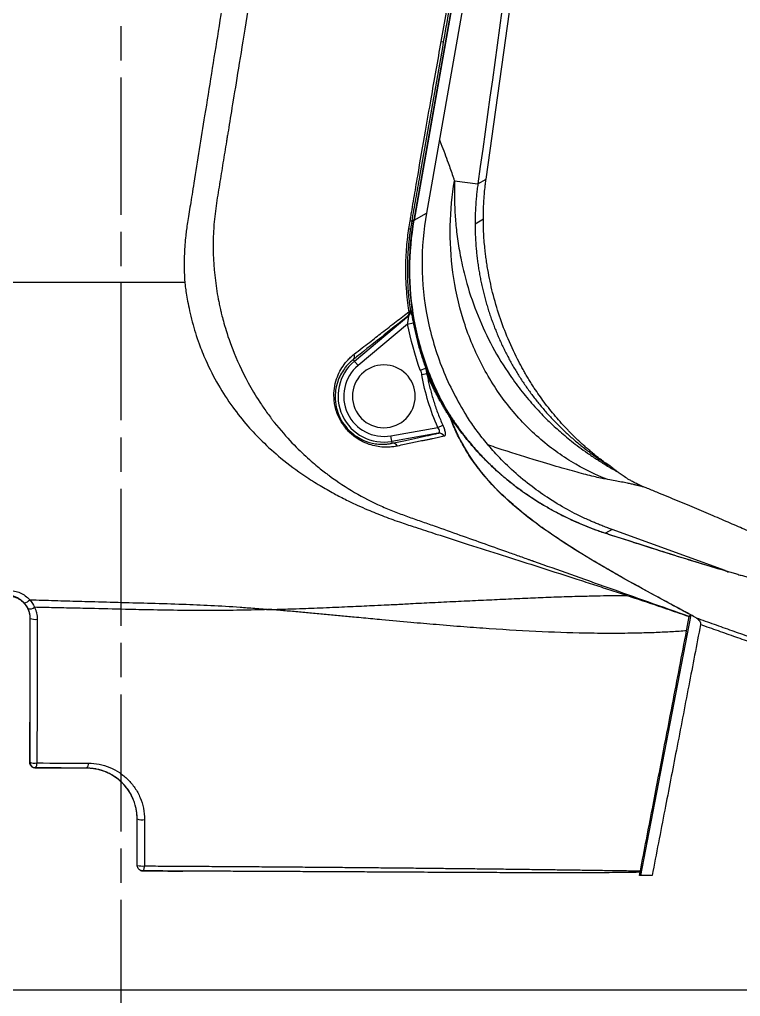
# Model space of a CAD drawing. Header units: millimetres. Extents: x -193 to 542, y 0 to 978.
# Drawn here: x 26.1 to 89.2, y 219.5 to 305.1 of the extents above; entities that cross this region are included whole.
import ezdxf

# ---------------------------------------------------------------- set-up
doc = ezdxf.new("R2010")
doc.units = ezdxf.units.MM
doc.linetypes.add('AM_ISO08W050', pattern=[18, 12, -1.5, 3, -1.5])
doc.layers.add('AM_7', color=4, linetype='AM_ISO08W050', lineweight=25)

msp = doc.modelspace()

# ---------------------------------------------------------------- linework, layer by layer
at = {"color": 7, "linetype": 'Continuous', "lineweight": 25}
for p, q in [((66.95, 291.117), (80.536, 387.781)), ((77.818, 385.059), (60.623, 287.537)), ((77.856, 385.052), (60.659, 287.524)), ((77.663, 378.53), (61.725, 288.139)), ((63.022, 303.162), (66.251, 321.39)), ((63.022, 303.162), (63.206, 303.13)), ((64.188, 290.978), (66.231, 290.691)), ((66.231, 290.691), (66.951, 291.123)), ((60.435, 287.429), (60.623, 287.537)), ((60.659, 287.524), (61.725, 288.139)), ((65.985, 287.21), (66.708, 287.644)), ((55.423, 275.171), (60.178, 279.16)), ((60.083, 278.428), (55.745, 274.788)), ((60.083, 278.428), (60.574, 278.52)), ((55.31, 275.306), (55.745, 274.788)), ((61.192, 274.392), (61.661, 274.564)), ((61.765, 274.054), (61.311, 273.967)), ((62.729, 269.371), (63.161, 269.565)), ((58.609, 268.645), (62.729, 269.371)), ((58.724, 267.991), (58.609, 268.645)), ((62.763, 268.869), (58.696, 268.152)), ((80.95, 264.085), (80.78, 264.154)), ((77.982, 260.437), (77.414, 260.109)), ((77.484, 260.627), (77.985, 260.445)), ((87.861, 256.841), (77.982, 260.437)), ((87.863, 256.849), (88.046, 256.783)), ((87.915, 256.821), (87.965, 256.792)), ((27.047, 252.647), (27.028, 252.628)), ((84.855, 252.96), (81.186, 233.927)), ((27.006, 240.054), (27.016, 240.063)), ((27.516, 239.563), (27.504, 239.551)), ((32, 239.544), (32, 239.534)), ((81.186, 233.927), (80.603, 230.905)), ((36.895, 230.548), (36.894, 230.546)), ((80.368, 230.14), (80.423, 230.425)), ((80.603, 230.905), (80.465, 230.14))]:
    msp.add_line(p, q, dxfattribs=at)
at = {"color": 7, "linetype": 'Continuous', "lineweight": 25, "flags": 128}
for points in [[(60.178, 279.16), (60.16, 279.155), (60.146, 279.151)], [(60.32, 279.604), (60.337, 279.609), (60.351, 279.613)], [(27.016, 240.063), (27.033, 247.11), (27.047, 252.647)], [(27.659, 252.578), (27.642, 245.531), (27.628, 239.994)], [(84.729, 252.817), (84.735, 252.823), (84.739, 252.828)], [(37.057, 235.031), (37.052, 232.762), (37.048, 230.979)], [(36.895, 230.548), (36.922, 230.557), (36.949, 230.581), (36.973, 230.621), (36.995, 230.673), (37.015, 230.737), (37.03, 230.811), (37.041, 230.893), (37.048, 230.979)]]:
    msp.add_lwpolyline(points, dxfattribs=at)
at = {"color": 7, "linetype": 'Continuous', "lineweight": 25}
for centre, radius, start, end in [((60.012, 285.785), 1.698, 75.56532, 80.18747), ((60.726, 290.334), 3.591, 261.45707, 263.62181), ((59.811, 279.415), 0.414, 312.78594, 13.87389), ((59.825, 279.534), 0.5, 310.05144, 8.06383), ((59.856, 279.543), 0.5, 310.05145, 8.0832), ((55.013, 275.611), 0.426, 314.17708, 24.49866), ((58, 272.1), 4.009, 130, 280), ((58, 272.1), 3.509, 130, 280), ((58, 272.1), 2.75, 0, 180), ((58, 272.1), 2.75, 180, 0), ((62.834, 268.394), 0.48, 25.27596, 98.569), ((58.78, 267.544), 0.451, 26.22309, 97.13141), ((65.268, 268.01), 0.227, 12.56964, 33.8874), ((70.83, 262.96), 0.277, 42.16921, 51.87674), ((77.319, 259.873), 0.254, 54.06258, 67.90436), ((26.425, 254.729), 0.733, 278.2302, 322.71701), ((26.973, 254.281), 0.804, 262.60054, 305.03052), ((27.489, 253.817), 1.25, 249.30737, 277.80657), ((27.458, 241.235), 1.252, 249.3196, 277.81995), ((27.516, 240.064), 0.5, 180.02044, 269.97956), ((27.07, 239.91), 0.565, 322.1119, 8.57257), ((31.623, 239.893), 0.514, 317.09675, 9.07862), ((36.866, 236.347), 1.329, 249.72388, 278.26904), ((36.881, 232.912), 1.94, 256.12804, 274.92448), ((36.895, 231.048), 0.5, 245.39875, 269.9818)]:
    msp.add_arc(centre, radius, start, end, dxfattribs=at)
for points, knots in [([(0, 469.1), (4.75, 469.1), (9.281, 468.631), (15.807, 467.331), (17.939, 466.798), (22.113, 465.55), (24.153, 464.834), (30.056, 462.463), (33.688, 460.596), (38.773, 457.416), (40.411, 456.29), (43.551, 453.938), (45.047, 452.714), (49.317, 448.923), (51.877, 446.24), (55.326, 442.024), (56.41, 440.585), (58.451, 437.654), (59.406, 436.163), (61.183, 433.152), (62.003, 431.634), (63.514, 428.582), (64.204, 427.046), (65.462, 423.95), (66.03, 422.388), (67.052, 419.249), (67.503, 417.673), (68.291, 414.534), (68.626, 412.971), (69.183, 409.878), (69.405, 408.348), (69.744, 405.319), (69.86, 403.821), (69.995, 400.862), (70.014, 399.399), (69.965, 396.529), (69.898, 395.124), (69.692, 392.408), (69.552, 391.097), (69.048, 387.318), (68.6, 384.999), (67.589, 380.756), (67.026, 378.828), (65.869, 375.335), (65.274, 373.771), (64.131, 371.005), (63.585, 369.804), (62.845, 368.264), (62.611, 367.794), (62.285, 367.153), (62.18, 366.95), (62.029, 366.661), (61.956, 366.52), (61.872, 366.363), (61.832, 366.286), (61.811, 366.248), (61.801, 366.229), (61.796, 366.219), (61.794, 366.215), (61.793, 366.212), (61.793, 366.213), (61.392, 365.46), (60.941, 364.647), (59.921, 362.902), (59.352, 361.969), (58.551, 360.735), (58.386, 360.485), (58.045, 359.98), (57.869, 359.724), (57.34, 358.94), (56.988, 358.393), (55.963, 356.662), (55.314, 355.391), (54.155, 352.577), (53.641, 351.028), (53.154, 348.933), (53.065, 348.506), (52.904, 347.638), (52.834, 347.196), (52.616, 345.856), (52.466, 344.941), (52.008, 342.132), (51.689, 340.171), (51.188, 337.099), (50.932, 335.531), (50.624, 333.642), (50.468, 332.683), (50.389, 332.2), (50.35, 331.958), (50.33, 331.836), (50.32, 331.776), (50.316, 331.749), (50.313, 331.732), (50.312, 331.725), (49.452, 326.449), (48.679, 321.702), (47.307, 313.283), (46.708, 309.61), (45.688, 303.362), (45.268, 300.788), (44.774, 297.764), (44.632, 296.895), (44.454, 295.802), (44.4, 295.473), (44.328, 295.032), (44.294, 294.825), (44.258, 294.606), (44.241, 294.502), (44.233, 294.451), (44.229, 294.427), (44.227, 294.414), (44.226, 294.408), (44.226, 294.406), (44.225, 294.404), (44.225, 294.404), (44.123, 293.779), (44.021, 293.155), (43.819, 291.908), (43.721, 291.284), (43.515, 290.034), (43.406, 289.409), (43.224, 288.159), (43.155, 287.533), (43.028, 285.659), (43.044, 284.412), (43.208, 282.549), (43.285, 281.928), (43.435, 281.003), (43.518, 280.541), (43.63, 280.007), (43.689, 279.74), (43.72, 279.607), (43.735, 279.541), (43.743, 279.508), (43.747, 279.491), (43.749, 279.484), (43.75, 279.479), (43.751, 279.476), (43.807, 279.241), (43.903, 278.844), (44.223, 277.74), (44.447, 277.033), (45.104, 275.347), (45.537, 274.368), (46.424, 272.743), (46.759, 272.176), (47.326, 271.306), (47.526, 271.013), (47.845, 270.568), (47.954, 270.419), (48.122, 270.194), (48.179, 270.119), (48.266, 270.006), (48.31, 269.95), (48.361, 269.884), (48.387, 269.851), (48.4, 269.834), (48.406, 269.827), (48.409, 269.822), (48.412, 269.819), (48.947, 269.139), (49.468, 268.548), (50.45, 267.517), (50.91, 267.077), (51.742, 266.325), (52.115, 266.013), (52.598, 265.626), (52.746, 265.511), (52.949, 265.356), (53.045, 265.283), (53.149, 265.206), (53.199, 265.169), (53.223, 265.151), (53.235, 265.142), (53.241, 265.138), (53.244, 265.136), (53.245, 265.135), (53.246, 265.134), (53.245, 265.134), (54.678, 264.08), (56.184, 263.207), (58.116, 262.331), (58.504, 262.167), (59.286, 261.86), (59.678, 261.716), (60.461, 261.437), (60.852, 261.301), (61.627, 261.029), (62.012, 260.893), (63.922, 260.216), (65.411, 259.684), (67.589, 258.911), (68.306, 258.657), (69.368, 258.28), (69.895, 258.093), (70.504, 257.877), (70.807, 257.77), (70.958, 257.716), (71.034, 257.689), (71.071, 257.676), (71.088, 257.67), (71.098, 257.666), (71.105, 257.664), (73.209, 256.918), (75.409, 256.138), (79.968, 254.521), (82.327, 253.684), (84.739, 252.828)], [0, 0, 0, 0, 0.03125, 0.03125, 0.046875, 0.046875, 0.0625, 0.0625, 0.09375, 0.09375, 0.109375, 0.109375, 0.125, 0.125, 0.15625, 0.15625, 0.171875, 0.171875, 0.1875, 0.1875, 0.203125, 0.203125, 0.21875, 0.21875, 0.234375, 0.234375, 0.25, 0.25, 0.265625, 0.265625, 0.28125, 0.28125, 0.296875, 0.296875, 0.3125, 0.3125, 0.328125, 0.328125, 0.34375, 0.34375, 0.375, 0.375, 0.40625, 0.40625, 0.4375, 0.4375, 0.46875, 0.46875, 0.484375, 0.484375, 0.492187, 0.492187, 0.496094, 0.498047, 0.499023, 0.499512, 0.499756, 0.499878, 0.499939, 0.499939, 0.5, 0.5, 0.515625, 0.515625, 0.53125, 0.53125, 0.535156, 0.535156, 0.539062, 0.539062, 0.546875, 0.546875, 0.5625, 0.5625, 0.578125, 0.578125, 0.582031, 0.582031, 0.585937, 0.585937, 0.59375, 0.59375, 0.609375, 0.609375, 0.617187, 0.621094, 0.623047, 0.624023, 0.624512, 0.624756, 0.624878, 0.624939, 0.624939, 0.625, 0.625, 0.65625, 0.65625, 0.6875, 0.6875, 0.71875, 0.71875, 0.734375, 0.734375, 0.742187, 0.742187, 0.746094, 0.748047, 0.749023, 0.749512, 0.749756, 0.749878, 0.749939, 0.749969, 0.749969, 0.75, 0.75, 0.757812, 0.757812, 0.765625, 0.765625, 0.773437, 0.773437, 0.78125, 0.78125, 0.796875, 0.796875, 0.804687, 0.804687, 0.808594, 0.810547, 0.811523, 0.812012, 0.812256, 0.812378, 0.812439, 0.812469, 0.812469, 0.8125, 0.8125, 0.820312, 0.820312, 0.828125, 0.828125, 0.835937, 0.835937, 0.839844, 0.839844, 0.841797, 0.841797, 0.842773, 0.842773, 0.843262, 0.843262, 0.843506, 0.843628, 0.843689, 0.843719, 0.843735, 0.843735, 0.84375, 0.84375, 0.851562, 0.851562, 0.859375, 0.859375, 0.867187, 0.867187, 0.871094, 0.871094, 0.873047, 0.874023, 0.874512, 0.874756, 0.874878, 0.874939, 0.874969, 0.874985, 0.874985, 0.875, 0.875, 0.890625, 0.890625, 0.894531, 0.894531, 0.898437, 0.898437, 0.902344, 0.902344, 0.90625, 0.90625, 0.921875, 0.921875, 0.929687, 0.929687, 0.933594, 0.935547, 0.936523, 0.937012, 0.937256, 0.937378, 0.937439, 0.937439, 0.9375, 0.9375, 0.96875, 0.96875, 1, 1, 1, 1]), ([(0, 468.367), (0.272, 468.366), (0.824, 468.364), (1.659, 468.349), (2.513, 468.324), (3.385, 468.287), (4.275, 468.238), (5.183, 468.176), (6.109, 468.1), (7.053, 468.01), (8.014, 467.904), (8.993, 467.782), (9.99, 467.643), (11.004, 467.485), (12.036, 467.309), (13.085, 467.112), (15.041, 466.714), (17.721, 466.066), (20.721, 465.176), (23.215, 464.324), (25.411, 463.49), (28.347, 462.256), (31.913, 460.527), (35.981, 458.187), (39.904, 455.549), (43.634, 452.649), (47.11, 449.522), (50.052, 446.488), (52.536, 443.598), (54.438, 441.135), (56.403, 438.341), (58.237, 435.435), (60.193, 431.916), (61.828, 428.551), (63.22, 425.212), (64.799, 420.839), (66.348, 415.332), (67.465, 409.175), (68.003, 403.814), (68.159, 399.073), (68.023, 394.727), (67.679, 390.769), (67.218, 387.425), (66.569, 383.897), (65.613, 379.879), (63.73, 374.061), (61.363, 368.857), (58.768, 364.324), (57.234, 361.947), (55.81, 359.918), (54.794, 358.579), (53.961, 357.304), (53.351, 356.26), (52.447, 354.552), (51.384, 352.046), (50.656, 349.438), (50.294, 347.595), (50.116, 346.426), (49.898, 344.99), (49.638, 343.286), (49.1, 339.776), (48.274, 334.416), (47.146, 327.164), (45.948, 319.513), (44.726, 311.773), (43.51, 304.111), (42.556, 298.152), (41.844, 293.717), (41.472, 291.418), (41.214, 289.797), (41.07, 288.885), (40.933, 288.069), (40.816, 287.348), (40.725, 286.724), (40.645, 286.08), (40.58, 285.378), (40.534, 284.581), (40.516, 283.768), (40.526, 282.938), (40.557, 282.382), (40.573, 282.1)], [0, 0, 0, 0, 0.003535, 0.00715, 0.010845, 0.01462, 0.018476, 0.022413, 0.026431, 0.030532, 0.034717, 0.038987, 0.043343, 0.047786, 0.052318, 0.056941, 0.061657, 0.078266, 0.092777, 0.102366, 0.112577, 0.123379, 0.143897, 0.164327, 0.184833, 0.205968, 0.226488, 0.246455, 0.261734, 0.276804, 0.287535, 0.306812, 0.322109, 0.340568, 0.355964, 0.369509, 0.401383, 0.430445, 0.450734, 0.471269, 0.491943, 0.507119, 0.522846, 0.535821, 0.553822, 0.576683, 0.615799, 0.628795, 0.645729, 0.653246, 0.661656, 0.668015, 0.673291, 0.67751, 0.693295, 0.708592, 0.712543, 0.71766, 0.723943, 0.731394, 0.74002, 0.770038, 0.801793, 0.835318, 0.870646, 0.903621, 0.936191, 0.949127, 0.962054, 0.96648, 0.970486, 0.974076, 0.977242, 0.97998, 0.98229, 0.985694, 0.989164, 0.992702, 0.996313, 1, 1, 1, 1]), ([(60.301, 287.458), (60.328, 287.616), (60.384, 287.943), (60.493, 288.598), (60.688, 289.75), (61.077, 292.041), (61.577, 294.945), (62.261, 298.87), (62.725, 301.486), (63.022, 303.162)], [0, 0, 0, 0, 0.030239, 0.0625, 0.125001, 0.250001, 0.5, 0.679515, 1, 1, 1, 1]), ([(63.206, 303.13), (62.744, 300.513), (62.283, 297.896), (61.59, 293.971), (61.359, 292.663), (61.013, 290.7), (60.897, 290.046), (60.724, 289.064), (60.666, 288.737), (60.551, 288.083), (60.493, 287.756), (60.435, 287.429)], [0, 0, 0, 0, 0.5, 0.5, 0.75, 0.75, 0.875, 0.875, 0.9375, 0.9375, 1, 1, 1, 1]), ([(62.858, 294.563), (62.906, 294.45), (63.202, 293.755), (63.574, 292.69), (63.941, 291.649), (64.113, 291.145), (64.162, 291.019), (64.178, 290.989), (64.184, 290.98), (64.187, 290.978), (64.188, 290.978)], [0, 0, 0, 0, 0.09002, 0.55092, 0.879622, 0.965468, 0.989003, 0.996006, 0.998359, 1, 1, 1, 1]), ([(77.608, 264.812), (76.526, 265.227), (75.448, 265.751), (73.352, 267.026), (72.334, 267.778), (70.413, 269.501), (69.512, 270.472), (67.876, 272.602), (67.142, 273.762), (65.882, 276.219), (65.356, 277.516), (64.53, 280.184), (64.231, 281.554), (63.859, 284.302), (63.785, 285.679), (63.841, 288.381), (63.972, 289.705), (64.187, 290.98)], [0, 0, 0, 0, 0.125, 0.125, 0.25, 0.25, 0.375, 0.375, 0.5, 0.5, 0.625, 0.625, 0.75, 0.75, 0.875, 0.875, 1, 1, 1, 1]), ([(64.188, 290.978), (64.183, 290.79), (64.172, 290.404), (64.17, 289.805), (64.18, 289.17), (64.204, 288.499), (64.246, 287.794), (64.308, 287.055), (64.393, 286.283), (64.503, 285.478), (64.642, 284.643), (64.813, 283.779), (65.019, 282.887), (65.437, 281.316), (66.191, 279.123), (67.461, 276.422), (68.803, 274.225), (70.081, 272.495), (71.193, 271.181), (72.111, 270.225), (72.812, 269.555), (73.299, 269.111), (73.841, 268.641), (74.442, 268.148), (75.105, 267.636), (75.832, 267.111), (76.625, 266.578), (77.485, 266.04), (78.092, 265.7), (78.404, 265.526)], [0, 0, 0, 0, 0.018272, 0.037711, 0.058313, 0.08007, 0.102975, 0.127022, 0.152202, 0.178509, 0.205937, 0.234478, 0.264127, 0.294877, 0.392511, 0.489123, 0.584808, 0.64279, 0.698836, 0.75298, 0.772558, 0.794114, 0.817643, 0.84314, 0.870601, 0.90002, 0.931394, 0.964721, 1, 1, 1, 1]), ([(66.708, 287.644), (66.709, 287.804), (66.71, 288.114), (66.723, 288.564), (66.742, 288.984), (66.777, 289.543), (66.826, 290.106), (66.884, 290.612), (66.92, 290.9), (66.94, 291.044), (66.95, 291.117)], [0, 0, 0, 0, 0.137804, 0.266984, 0.387542, 0.499477, 0.749448, 0.874647, 0.937288, 1, 1, 1, 1]), ([(66.231, 290.691), (66.208, 290.524), (66.163, 290.19), (66.108, 289.689), (66.063, 289.19), (66.028, 288.692), (66.004, 288.196), (65.988, 287.702), (65.986, 287.374), (65.985, 287.21)], [0, 0, 0, 0, 0.144877, 0.28908, 0.43261, 0.575467, 0.717651, 0.859162, 1, 1, 1, 1]), ([(63.576, 270.728), (62.866, 271.96), (62.252, 273.272), (61.255, 276.006), (60.874, 277.428), (60.366, 280.316), (60.24, 281.782), (60.245, 284.693), (60.376, 286.136), (60.623, 287.537)], [0, 0, 0, 0, 0.25, 0.25, 0.5, 0.5, 0.75, 0.75, 1, 1, 1, 1]), ([(63.673, 270.61), (62.953, 271.847), (62.328, 273.166), (61.315, 275.915), (60.926, 277.345), (60.408, 280.253), (60.279, 281.729), (60.28, 284.66), (60.411, 286.114), (60.659, 287.524)], [0, 0, 0, 0, 0.25, 0.25, 0.5, 0.5, 0.75, 0.75, 1, 1, 1, 1]), ([(61.725, 288.139), (61.463, 286.654), (61.332, 285.12), (61.36, 282.027), (61.519, 280.468), (62.126, 277.407), (62.574, 275.906), (63.729, 273.037), (64.435, 271.669), (65.243, 270.397)], [0, 0, 0, 0, 0.25, 0.25, 0.5, 0.5, 0.75, 0.75, 1, 1, 1, 1]), ([(71.169, 272.825), (71.087, 272.951), (70.925, 273.2), (70.689, 273.58), (70.462, 273.959), (70.244, 274.337), (70.035, 274.715), (69.559, 275.606), (68.89, 277.016), (68.117, 279.054), (67.521, 281.088), (67.183, 282.682), (67.011, 283.736), (66.937, 284.254), (66.867, 284.809), (66.803, 285.428), (66.728, 286.396), (66.716, 287.144), (66.708, 287.644)], [0, 0, 0, 0, 0.035337, 0.069887, 0.103655, 0.136644, 0.168862, 0.200312, 0.359793, 0.500736, 0.632974, 0.751149, 0.782108, 0.813061, 0.838427, 0.875298, 0.916771, 1, 1, 1, 1]), ([(60.213, 279.514), (60.194, 279.639), (60.152, 279.913), (60.093, 280.364), (60.035, 280.892), (59.982, 281.497), (59.936, 282.29), (59.915, 283.219), (59.938, 284.231), (59.997, 285.16), (60.08, 286.002), (60.156, 286.532), (60.193, 286.783)], [0, 0, 0, 0, 0.0527542, 0.1158268, 0.1891585, 0.2727634, 0.3667195, 0.5158476, 0.6538947, 0.7809168, 0.8964322, 1, 1, 1, 1]), ([(60.327, 286.765), (60.309, 286.636), (60.266, 286.338), (60.193, 285.739), (60.119, 284.956), (60.068, 284.053), (60.052, 283.203), (60.064, 282.424), (60.097, 281.697), (60.151, 280.984), (60.223, 280.287), (60.288, 279.831), (60.32, 279.604)], [0, 0, 0, 0, 0.054191, 0.125331, 0.250574, 0.381193, 0.501034, 0.604022, 0.705322, 0.805021, 0.903214, 1, 1, 1, 1]), ([(65.985, 287.21), (65.986, 287.043), (65.987, 286.711), (66.003, 286.213), (66.027, 285.716), (66.061, 285.221), (66.105, 284.727), (66.159, 284.236), (66.222, 283.746), (66.295, 283.259), (66.377, 282.775), (66.468, 282.293), (66.569, 281.813), (66.679, 281.337), (66.798, 280.864), (66.926, 280.394), (67.063, 279.928), (67.209, 279.466), (67.363, 279.007), (67.526, 278.552), (67.697, 278.102), (67.876, 277.655), (68.064, 277.213), (68.26, 276.776), (68.464, 276.343), (68.675, 275.915), (68.895, 275.492), (69.198, 274.933), (69.599, 274.243), (70.113, 273.432), (70.659, 272.639), (71.238, 271.865), (71.848, 271.112), (72.488, 270.381), (73.159, 269.674), (73.858, 268.991), (74.586, 268.334), (75.342, 267.705), (76.124, 267.105), (76.931, 266.532), (77.487, 266.177), (77.766, 265.999)], [0, 0, 0, 0, 0.019705, 0.039372, 0.059001, 0.078591, 0.098144, 0.117659, 0.137135, 0.156574, 0.175975, 0.195338, 0.214664, 0.233951, 0.253201, 0.272414, 0.291588, 0.310725, 0.329825, 0.348887, 0.367912, 0.386899, 0.405849, 0.424762, 0.443637, 0.462476, 0.481277, 0.500041, 0.537818, 0.575708, 0.61371, 0.651826, 0.690054, 0.728396, 0.766852, 0.805422, 0.844107, 0.882907, 0.921822, 0.960853, 1, 1, 1, 1]), ([(0, 282.1), (0.676, 282.1), (2.029, 282.1), (4.059, 282.1), (6.09, 282.1), (8.12, 282.1), (10.152, 282.1), (12.184, 282.1), (14.216, 282.1), (16.248, 282.1), (18.281, 282.1), (20.27, 282.1), (22.161, 282.1), (23.896, 282.099), (25.454, 282.099), (26.824, 282.099), (28.003, 282.099), (28.993, 282.1), (29.796, 282.1), (30.789, 282.1), (32.05, 282.1), (33.658, 282.1), (35.316, 282.1), (37.025, 282.1), (38.785, 282.1), (39.971, 282.1), (40.573, 282.1)], [0, 0, 0, 0, 0.049685, 0.099387, 0.149106, 0.198841, 0.248594, 0.298364, 0.348152, 0.397958, 0.447782, 0.497625, 0.54423, 0.586921, 0.625329, 0.659013, 0.688037, 0.71245, 0.732284, 0.747559, 0.786115, 0.82604, 0.867362, 0.910107, 0.954307, 1, 1, 1, 1]), ([(40.573, 282.1), (40.589, 281.965), (40.627, 281.645), (40.706, 281.092), (40.825, 280.391), (40.997, 279.545), (41.304, 278.287), (41.76, 276.832), (42.504, 274.974), (43.462, 273.096), (44.719, 271.17), (46.016, 269.54), (47.431, 268.05), (49.087, 266.567), (50.801, 265.293), (52.37, 264.299), (53.589, 263.604), (54.695, 263.032), (55.681, 262.564), (56.774, 262.082), (58.041, 261.565), (59.442, 261.064), (60.656, 260.666), (61.663, 260.335), (63.209, 259.832), (65.471, 259.102), (68.361, 258.184), (71.482, 257.194), (74.095, 256.354), (76.256, 255.652), (77.769, 255.156), (78.751, 254.833), (79.239, 254.671)], [0, 0, 0, 0, 0.00716, 0.016967, 0.029453, 0.044656, 0.062604, 0.098031, 0.125653, 0.169679, 0.21163, 0.251198, 0.284938, 0.327165, 0.377737, 0.408207, 0.435641, 0.460089, 0.481567, 0.500082, 0.530546, 0.56193, 0.587026, 0.605035, 0.624075, 0.683194, 0.747855, 0.811105, 0.891304, 0.927927, 0.964154, 1, 1, 1, 1]), ([(60.092, 279.111), (59.311, 278.49), (58.523, 277.864), (56.93, 276.596), (56.124, 275.955), (55.31, 275.306)], [0, 0, 0, 0, 0.5, 0.5, 1, 1, 1, 1]), ([(55.401, 275.788), (55.633, 275.969), (56.079, 276.316), (56.716, 276.81), (57.294, 277.258), (58.082, 277.869), (59.052, 278.619), (59.84, 279.226), (60.213, 279.514)], [0, 0, 0, 0, 0.142101, 0.272591, 0.391792, 0.499993, 0.763096, 1, 1, 1, 1]), ([(60.083, 278.428), (60.088, 278.464), (60.098, 278.532), (60.111, 278.629), (60.124, 278.713), (60.135, 278.784), (60.144, 278.844), (60.156, 278.923), (60.168, 279.013), (60.178, 279.1), (60.183, 279.153), (60.179, 279.158), (60.178, 279.16)], [0, 0, 0, 0, 0.111642, 0.211961, 0.30097, 0.378689, 0.445148, 0.500399, 0.649678, 0.779738, 0.894591, 1, 1, 1, 1]), ([(60.213, 279.514), (60.225, 279.522), (60.25, 279.539), (60.279, 279.56), (60.301, 279.578), (60.315, 279.594), (60.318, 279.601), (60.32, 279.604)], [0, 0, 0, 0, 0.1987804, 0.3988484, 0.599533, 0.8001444, 1, 1, 1, 1]), ([(60.351, 279.613), (60.352, 279.613), (60.355, 279.612), (60.36, 279.601), (60.366, 279.583), (60.373, 279.557), (60.385, 279.508), (60.404, 279.42), (60.432, 279.276), (60.464, 279.107), (60.499, 278.921), (60.536, 278.723), (60.561, 278.588), (60.574, 278.52)], [0, 0, 0, 0, 0.050209, 0.099902, 0.149528, 0.199537, 0.250369, 0.373596, 0.500263, 0.623945, 0.75039, 0.874751, 1, 1, 1, 1]), ([(60.574, 278.52), (60.607, 278.351), (60.672, 278.013), (60.784, 277.51), (60.905, 277.009), (61.036, 276.512), (61.177, 276.019), (61.328, 275.53), (61.488, 275.044), (61.603, 274.724), (61.661, 274.564)], [0, 0, 0, 0, 0.125787, 0.251349, 0.376686, 0.501798, 0.626685, 0.751348, 0.875786, 1, 1, 1, 1]), ([(59.185, 267.743), (59.116, 267.73), (58.98, 267.703), (58.77, 267.674), (58.557, 267.653), (58.342, 267.643), (58, 267.641), (57.525, 267.679), (56.873, 267.822), (56.197, 268.078), (55.487, 268.496), (54.907, 269.003), (54.481, 269.526), (54.198, 269.968), (53.966, 270.447), (53.794, 270.943), (53.682, 271.445), (53.614, 272.079), (53.651, 272.841), (53.844, 273.626), (54.144, 274.32), (54.47, 274.834), (54.792, 275.228), (55.084, 275.529), (55.294, 275.701), (55.401, 275.788)], [0, 0, 0, 0, 0.025826, 0.051177, 0.076064, 0.100498, 0.124492, 0.188932, 0.249309, 0.314488, 0.374195, 0.436595, 0.468388, 0.499453, 0.530625, 0.562253, 0.593054, 0.625151, 0.684993, 0.750218, 0.810855, 0.87517, 0.915674, 0.957268, 1, 1, 1, 1]), ([(55.31, 275.306), (55.261, 275.266), (55.165, 275.188), (55.026, 275.061), (54.895, 274.931), (54.771, 274.796), (54.654, 274.657), (54.456, 274.399), (54.205, 274.001), (53.935, 273.377), (53.762, 272.675), (53.715, 271.837), (53.854, 270.926), (54.24, 269.997), (54.813, 269.213), (55.45, 268.661), (56.103, 268.281), (56.701, 268.057), (57.278, 267.932), (57.736, 267.896), (58.117, 267.905), (58.426, 267.934), (58.623, 267.972), (58.724, 267.991)], [0, 0, 0, 0, 0.022441, 0.044234, 0.06538, 0.085883, 0.105745, 0.12497, 0.190949, 0.250024, 0.316851, 0.37515, 0.440367, 0.500279, 0.559342, 0.625257, 0.683811, 0.750393, 0.809724, 0.875336, 0.914555, 0.956102, 1, 1, 1, 1]), ([(61.661, 274.564), (61.706, 274.449), (61.796, 274.22), (61.938, 273.881), (62.084, 273.545), (62.236, 273.211), (62.393, 272.881), (62.603, 272.453), (62.875, 271.931), (63.216, 271.321), (63.455, 270.927), (63.576, 270.728)], [0, 0, 0, 0, 0.081847, 0.164231, 0.247175, 0.330701, 0.41483, 0.499585, 0.662606, 0.829367, 1, 1, 1, 1]), ([(61.765, 274.054), (61.797, 273.891), (61.863, 273.562), (61.976, 273.068), (62.1, 272.57), (62.239, 272.07), (62.392, 271.569), (62.56, 271.067), (62.743, 270.565), (62.942, 270.063), (63.088, 269.731), (63.161, 269.565)], [0, 0, 0, 0, 0.106113, 0.213662, 0.322514, 0.432569, 0.54376, 0.656059, 0.769479, 0.88409, 1, 1, 1, 1]), ([(63.8, 270.255), (63.722, 270.373), (63.576, 270.597), (63.372, 270.924), (63.194, 271.219), (63.042, 271.48), (62.914, 271.705), (62.81, 271.893), (62.655, 272.178), (62.425, 272.618), (62.102, 273.279), (61.883, 273.782), (61.765, 274.054)], [0, 0, 0, 0, 0.103412, 0.196158, 0.278265, 0.349747, 0.410602, 0.460819, 0.500376, 0.636589, 0.803166, 1, 1, 1, 1]), ([(77.421, 266.245), (77.293, 266.338), (77.044, 266.521), (76.684, 266.799), (76.344, 267.07), (76.024, 267.335), (75.724, 267.593), (75.442, 267.842), (75.179, 268.081), (74.934, 268.311), (74.707, 268.53), (74.496, 268.738), (74.302, 268.934), (73.988, 269.257), (73.56, 269.717), (73.027, 270.329), (72.522, 270.946), (72.045, 271.567), (71.595, 272.189), (71.309, 272.616), (71.169, 272.825)], [0, 0, 0, 0, 0.054905, 0.107402, 0.157491, 0.205174, 0.250449, 0.293318, 0.333779, 0.371834, 0.407483, 0.440725, 0.471562, 0.499994, 0.590797, 0.678592, 0.763393, 0.845216, 0.924078, 1, 1, 1, 1]), ([(63.576, 270.728), (63.605, 270.676), (63.662, 270.573), (63.737, 270.415), (63.779, 270.308), (63.8, 270.255)], [0, 0, 0, 0, 0.340841, 0.673821, 1, 1, 1, 1]), ([(63.673, 270.61), (63.697, 270.567), (63.74, 270.489), (63.772, 270.407), (63.786, 270.371)], [0, 0, 0, 0, 0.561321, 1, 1, 1, 1]), ([(63.673, 270.61), (63.741, 270.503), (63.878, 270.288), (64.087, 269.971), (64.302, 269.657), (64.523, 269.346), (64.748, 269.038), (64.979, 268.734), (65.215, 268.432), (65.375, 268.235), (65.456, 268.136)], [0, 0, 0, 0, 0.1203282, 0.2419501, 0.3648871, 0.4891599, 0.6147885, 0.7417923, 0.8701901, 1, 1, 1, 1]), ([(84.855, 252.96), (84.446, 253.181), (83.421, 253.735), (81.371, 254.844), (78.716, 256.303), (75.693, 258.055), (73.219, 259.627), (71.329, 260.971), (69.946, 262.048), (68.656, 263.173), (67.415, 264.415), (66.293, 265.741), (65.487, 266.902), (64.954, 267.804), (64.621, 268.425), (64.315, 269.06), (64.033, 269.708), (63.868, 270.149), (63.786, 270.371)], [0, 0, 0, 0, 0.0499554, 0.1249994, 0.2499876, 0.3749929, 0.4997649, 0.5642275, 0.623752, 0.6877435, 0.7477271, 0.8119082, 0.87386, 0.8990817, 0.9242617, 0.9494449, 0.9746761, 1, 1, 1, 1]), ([(77.617, 260.573), (77.471, 260.627), (77.192, 260.73), (76.795, 260.887), (76.436, 261.035), (76.114, 261.174), (75.602, 261.402), (74.922, 261.726), (73.736, 262.349), (72.35, 263.185), (70.713, 264.358), (69.21, 265.628), (68.069, 266.769), (67.303, 267.626), (66.831, 268.189), (66.391, 268.748), (65.98, 269.303), (65.598, 269.85), (65.36, 270.217), (65.243, 270.397)], [0, 0, 0, 0, 0.030024, 0.057556, 0.082598, 0.105148, 0.125208, 0.19087, 0.250374, 0.383089, 0.500012, 0.631321, 0.749563, 0.795239, 0.839262, 0.881687, 0.922572, 0.961985, 1, 1, 1, 1]), ([(63.161, 269.565), (63.175, 269.535), (63.201, 269.475), (63.237, 269.385), (63.269, 269.297), (63.308, 269.181), (63.346, 269.043), (63.372, 268.897), (63.378, 268.775), (63.362, 268.684), (63.327, 268.622), (63.288, 268.607), (63.269, 268.599)], [0, 0, 0, 0, 0.063413, 0.12578, 0.187824, 0.250286, 0.374901, 0.499783, 0.623649, 0.749471, 0.87329, 1, 1, 1, 1]), ([(84.855, 252.96), (84.193, 253.318), (82.848, 254.044), (80.807, 255.152), (78.41, 256.479), (75.712, 258.04), (72.734, 259.93), (69.931, 261.986), (67.772, 263.974), (66.297, 265.71), (65.491, 266.863), (64.957, 267.754), (64.615, 268.386), (64.309, 269.013), (64.036, 269.634), (63.878, 270.05), (63.8, 270.255)], [0, 0, 0, 0, 0.0810765, 0.1646255, 0.2500507, 0.3761333, 0.5002458, 0.6297055, 0.7499854, 0.8152843, 0.8746751, 0.9012755, 0.9270577, 0.952073, 0.9763736, 1, 1, 1, 1]), ([(58.724, 267.991), (59.523, 268.159), (60.269, 268.318), (61.618, 268.611), (62.22, 268.745), (62.763, 268.869)], [0, 0, 0, 0, 0.5, 0.5, 1, 1, 1, 1]), ([(63.269, 268.599), (63.189, 268.583), (63.03, 268.549), (62.783, 268.496), (62.528, 268.442), (62.265, 268.387), (61.994, 268.331), (61.714, 268.272), (61.359, 268.199), (60.909, 268.105), (60.368, 267.991), (59.79, 267.87), (59.392, 267.787), (59.185, 267.743)], [0, 0, 0, 0, 0.071664, 0.143216, 0.214677, 0.286071, 0.35742, 0.428752, 0.500088, 0.620933, 0.750039, 0.869447, 1, 1, 1, 1]), ([(62.763, 268.869), (62.776, 268.873), (62.803, 268.88), (62.835, 268.899), (62.859, 268.925), (62.875, 268.957), (62.883, 268.994), (62.884, 269.064), (62.846, 269.195), (62.769, 269.31), (62.729, 269.371)], [0, 0, 0, 0, 0.0935732, 0.1823699, 0.2669279, 0.3478697, 0.4259043, 0.5018221, 0.735497, 1, 1, 1, 1]), ([(65.456, 268.136), (65.538, 268.037), (65.706, 267.835), (65.965, 267.536), (66.236, 267.234), (66.518, 266.929), (66.813, 266.622), (67.12, 266.313), (67.44, 266.002), (67.772, 265.69), (68.243, 265.266), (68.847, 264.752), (69.58, 264.175), (70.295, 263.651), (70.769, 263.333), (71.001, 263.178)], [0, 0, 0, 0, 0.048434, 0.098636, 0.150613, 0.204373, 0.259921, 0.317262, 0.376402, 0.437345, 0.500094, 0.632636, 0.760124, 0.882574, 1, 1, 1, 1]), ([(71.035, 263.146), (70.933, 263.213), (70.666, 263.389), (70.173, 263.73), (69.554, 264.184), (68.857, 264.731), (68.202, 265.283), (67.507, 265.911), (66.913, 266.489), (66.362, 267.066), (65.925, 267.545), (65.636, 267.887), (65.489, 268.059)], [0, 0, 0, 0, 0.051369, 0.134831, 0.250313, 0.369669, 0.499906, 0.601345, 0.749444, 0.830753, 0.914284, 1, 1, 1, 1]), ([(77.608, 264.812), (77.275, 264.876), (76.624, 265.002), (75.188, 265.367), (73.393, 265.869), (71.01, 266.589), (68.925, 267.239), (67.43, 267.734), (67.178, 267.817)], [0, 0, 0, 0, 0.19324, 0.377652, 0.55505, 0.74433, 0.956893, 1, 1, 1, 1]), ([(78.404, 265.526), (78.377, 265.547), (78.279, 265.624), (78.137, 265.733), (77.964, 265.86), (77.857, 265.936), (77.8, 265.975)], [0, 0, 0, 0, 0.13824, 0.505603, 0.73883, 1, 1, 1, 1]), ([(80.78, 264.154), (80.695, 264.19), (80.532, 264.258), (80.307, 264.36), (80.104, 264.456), (79.924, 264.547), (79.762, 264.632), (79.617, 264.712), (79.369, 264.854), (79.05, 265.052), (78.694, 265.297), (78.493, 265.451), (78.402, 265.521)], [0, 0, 0, 0, 0.090469, 0.173679, 0.250195, 0.320557, 0.385281, 0.444857, 0.499751, 0.698037, 0.863227, 1, 1, 1, 1]), ([(80.78, 264.154), (80.691, 264.176), (80.514, 264.218), (80.249, 264.281), (80.019, 264.336), (79.827, 264.381), (79.67, 264.416), (79.499, 264.453), (79.203, 264.515), (78.774, 264.6), (78.205, 264.707), (77.817, 264.775), (77.608, 264.812)], [0, 0, 0, 0, 0.068525, 0.137067, 0.205628, 0.244411, 0.289184, 0.339957, 0.396738, 0.563915, 0.76499, 1, 1, 1, 1]), ([(103.425, 253.295), (103.317, 253.363), (103.104, 253.499), (102.774, 253.706), (102.442, 253.912), (102.105, 254.118), (101.765, 254.323), (101.421, 254.527), (101.074, 254.732), (100.723, 254.935), (100.368, 255.139), (100.009, 255.342), (99.647, 255.544), (99.281, 255.746), (98.912, 255.947), (98.539, 256.149), (98.162, 256.349), (97.781, 256.549), (97.397, 256.749), (97.009, 256.948), (96.324, 257.297), (95.294, 257.807), (93.828, 258.511), (92.262, 259.239), (90.924, 259.845), (89.888, 260.305), (89.208, 260.605), (88.501, 260.913), (87.768, 261.23), (87.008, 261.556), (86.222, 261.891), (85.41, 262.234), (84.571, 262.587), (83.706, 262.948), (82.815, 263.318), (81.898, 263.696), (81.266, 263.955), (80.95, 264.085)], [0, 0, 0, 0, 0.031919, 0.063217, 0.093894, 0.123951, 0.153388, 0.182206, 0.210407, 0.237991, 0.26496, 0.291313, 0.317053, 0.34218, 0.366697, 0.390603, 0.413902, 0.436594, 0.458681, 0.480165, 0.501048, 0.568408, 0.632487, 0.69339, 0.75124, 0.77223, 0.793138, 0.813976, 0.834753, 0.855478, 0.876163, 0.896818, 0.917453, 0.938078, 0.958704, 0.979341, 1, 1, 1, 1]), ([(71.001, 263.178), (71.116, 263.103), (71.36, 262.945), (71.705, 262.731), (72.08, 262.507), (72.574, 262.223), (73.224, 261.87), (74.259, 261.35), (75.357, 260.861), (76.299, 260.498), (76.744, 260.337), (76.976, 260.255), (77.2, 260.179), (77.348, 260.13), (77.414, 260.109)], [0, 0, 0, 0, 0.0590523, 0.1251974, 0.176574, 0.2502369, 0.3751452, 0.4999501, 0.7495568, 0.8746392, 0.9059631, 0.9373069, 0.9717348, 1, 1, 1, 1]), ([(77.468, 260.079), (77.398, 260.102), (77.25, 260.15), (76.948, 260.253), (76.418, 260.442), (75.673, 260.729), (74.832, 261.087), (74.051, 261.448), (73.286, 261.829), (72.633, 262.181), (72.112, 262.479), (71.737, 262.703), (71.394, 262.914), (71.15, 263.072), (71.035, 263.146)], [0, 0, 0, 0, 0.0292715, 0.062702, 0.1253766, 0.2504597, 0.3820966, 0.5000739, 0.6117039, 0.7497713, 0.8245453, 0.8748085, 0.9412009, 1, 1, 1, 1]), ([(77.414, 260.109), (77.672, 260.025), (77.933, 259.94), (78.443, 259.774), (78.695, 259.692), (79.442, 259.451), (79.928, 259.295), (81.352, 258.84), (82.259, 258.553), (84.859, 257.741), (86.431, 257.263), (87.861, 256.841)], [0, 0, 0, 0, 0.0625, 0.0625, 0.125, 0.125, 0.25, 0.25, 0.5, 0.5, 1, 1, 1, 1]), ([(87.965, 256.792), (87.846, 256.828), (87.609, 256.898), (87.243, 257.007), (86.87, 257.118), (86.489, 257.233), (86.099, 257.351), (85.553, 257.517), (84.61, 257.806), (83.345, 258.198), (81.88, 258.659), (80.48, 259.104), (79.254, 259.498), (78.371, 259.784), (77.923, 259.931), (77.664, 260.015), (77.535, 260.057), (77.468, 260.079)], [0, 0, 0, 0, 0.041367, 0.082901, 0.124595, 0.166449, 0.208468, 0.250656, 0.340286, 0.50068, 0.623452, 0.749997, 0.874803, 0.937342, 0.968665, 0.983665, 1, 1, 1, 1]), ([(88.046, 256.783), (88.185, 256.742), (88.465, 256.66), (88.875, 256.54), (89.28, 256.423), (89.679, 256.308), (90.072, 256.196), (90.46, 256.087), (90.841, 255.98), (91.568, 255.777), (92.603, 255.496), (93.848, 255.169), (94.998, 254.881), (96.035, 254.633), (96.997, 254.416), (98.168, 254.168), (99.462, 253.921), (100.592, 253.735), (101.34, 253.621), (101.764, 253.557), (102.093, 253.508), (102.414, 253.458), (102.746, 253.406), (103.07, 253.353), (103.306, 253.313), (103.418, 253.293)], [0, 0, 0, 0, 0.015253, 0.030618, 0.046096, 0.061689, 0.0774, 0.09323, 0.109182, 0.125257, 0.186431, 0.249709, 0.310803, 0.374152, 0.435123, 0.499003, 0.624257, 0.7495, 0.812126, 0.843439, 0.874753, 0.909367, 0.937378, 0.970144, 1, 1, 1, 1]), ([(25.164, 255.105), (25.34, 255.104), (25.512, 255.085), (25.849, 255.013), (26.015, 254.958), (26.331, 254.818), (26.479, 254.733), (26.759, 254.531), (26.89, 254.414), (27.008, 254.285)], [0, 0, 0, 0, 0.25, 0.25, 0.5, 0.5, 0.75, 0.75, 1, 1, 1, 1]), ([(25.037, 254.637), (25.077, 254.636), (25.16, 254.634), (25.284, 254.622), (25.412, 254.601), (25.541, 254.572), (25.672, 254.532), (25.861, 254.461), (26.135, 254.318), (26.459, 254.058), (26.716, 253.732), (26.877, 253.416), (26.969, 253.14), (27.019, 252.881), (27.025, 252.71), (27.028, 252.628)], [0, 0, 0, 0, 0.038577, 0.078401, 0.119475, 0.1618, 0.20538, 0.250214, 0.355233, 0.499873, 0.645775, 0.749383, 0.838375, 0.921909, 1, 1, 1, 1]), ([(26.53, 254.004), (26.506, 254.03), (26.45, 254.09), (26.348, 254.184), (26.206, 254.297), (26.042, 254.402), (25.83, 254.509), (25.593, 254.594), (25.322, 254.652), (25.146, 254.659), (25.063, 254.662)], [0, 0, 0, 0, 0.064163, 0.147972, 0.251421, 0.395493, 0.500441, 0.683787, 0.850291, 1, 1, 1, 1]), ([(27.008, 254.285), (27.373, 254.274), (28.1, 254.252), (29.182, 254.22), (30.252, 254.19), (31.31, 254.16), (32.919, 254.115), (35.034, 254.058), (37.712, 253.984), (40.306, 253.904), (42.897, 253.798), (44.774, 253.687), (46.048, 253.591), (46.581, 253.548), (47.007, 253.512), (47.278, 253.488), (47.484, 253.47), (47.62, 253.456), (47.719, 253.447), (47.792, 253.436), (47.866, 253.43), (47.919, 253.431), (47.952, 253.431)], [0, 0, 0, 0, 0.050917, 0.101377, 0.15138, 0.200929, 0.250024, 0.3779, 0.500045, 0.6313, 0.750007, 0.874939, 0.905589, 0.937446, 0.953659, 0.968716, 0.977518, 0.984358, 0.988931, 0.992188, 0.995255, 1, 1, 1, 1]), ([(47.952, 253.431), (48.001, 253.433), (48.184, 253.439), (48.585, 253.448), (49.24, 253.467), (50.13, 253.494), (51.13, 253.528), (52.552, 253.583), (54.259, 253.655), (55.936, 253.733), (57.264, 253.793), (58.391, 253.845), (59.433, 253.897), (60.743, 253.971), (62.292, 254.047), (64.269, 254.142), (66.245, 254.237), (68.2, 254.327), (70.101, 254.414), (71.972, 254.497), (73.807, 254.562), (75.46, 254.606), (76.904, 254.639), (78.102, 254.661), (78.867, 254.668), (79.239, 254.671)], [0, 0, 0, 0, 0.0043688, 0.0162653, 0.035719, 0.062779, 0.0958587, 0.1254756, 0.190893, 0.2505489, 0.278601, 0.3129582, 0.3546507, 0.3753117, 0.4350669, 0.4998968, 0.5626827, 0.6244569, 0.689297, 0.7491684, 0.8104306, 0.8742599, 0.9184177, 0.9603469, 1, 1, 1, 1]), ([(79.239, 254.671), (79.558, 254.566), (80.192, 254.355), (81.129, 254.041), (82.051, 253.73), (82.958, 253.422), (83.85, 253.118), (84.437, 252.917), (84.729, 252.817)], [0, 0, 0, 0, 0.170718, 0.339777, 0.507206, 0.673036, 0.837292, 1, 1, 1, 1]), ([(27.047, 252.647), (27.046, 252.692), (27.045, 252.782), (27.031, 252.918), (27.008, 253.058), (26.974, 253.2), (26.929, 253.343), (26.889, 253.436), (26.869, 253.483)], [0, 0, 0, 0, 0.1527053, 0.3109463, 0.4747625, 0.6441893, 0.8192588, 1, 1, 1, 1]), ([(47.952, 253.431), (47.928, 253.428), (47.894, 253.423), (47.852, 253.416), (47.826, 253.418), (47.795, 253.419), (47.709, 253.42), (47.521, 253.415), (47.17, 253.406), (46.464, 253.387), (45.031, 253.354), (43.008, 253.33), (40.47, 253.345), (38.088, 253.384), (35.437, 253.441), (33.04, 253.497), (30.742, 253.55), (28.996, 253.589), (27.923, 253.612), (27.434, 253.622)], [0, 0, 0, 0, 0.003535, 0.0051205, 0.0063609, 0.007526, 0.0097255, 0.0193107, 0.0358168, 0.0626269, 0.1252268, 0.2502761, 0.3634688, 0.5000451, 0.5996226, 0.7497986, 0.8469048, 0.9303102, 1, 1, 1, 1]), ([(27.434, 253.622), (27.452, 253.581), (27.488, 253.5), (27.533, 253.374), (27.571, 253.246), (27.614, 253.072), (27.651, 252.85), (27.656, 252.669), (27.659, 252.578)], [0, 0, 0, 0, 0.125207, 0.249825, 0.374202, 0.498689, 0.749865, 1, 1, 1, 1]), ([(84.495, 251.568), (84.282, 251.551), (83.851, 251.518), (83.192, 251.477), (82.517, 251.44), (81.824, 251.409), (81.113, 251.384), (79.949, 251.352), (78.3, 251.331), (75.482, 251.35), (71.814, 251.464), (68.072, 251.679), (64.953, 251.909), (62.662, 252.096), (60.268, 252.306), (58.145, 252.502), (56.484, 252.657), (55.268, 252.77), (54.177, 252.876), (52.937, 252.994), (51.699, 253.107), (50.454, 253.219), (49.463, 253.306), (48.799, 253.363), (48.505, 253.388), (48.352, 253.401), (48.24, 253.412), (48.16, 253.423), (48.06, 253.427), (47.997, 253.429), (47.952, 253.431)], [0, 0, 0, 0, 0.01986, 0.040126, 0.060798, 0.081878, 0.103367, 0.125267, 0.186734, 0.250215, 0.371872, 0.500143, 0.560492, 0.625221, 0.683863, 0.750064, 0.791292, 0.812471, 0.843683, 0.874908, 0.906974, 0.937406, 0.968689, 0.98123, 0.98697, 0.990623, 0.992642, 0.995287, 0.996658, 1, 1, 1, 1]), ([(85.329, 252.703), (85.593, 252.61), (86.121, 252.422), (86.905, 252.144), (87.682, 251.869), (88.451, 251.596), (89.213, 251.326), (89.967, 251.059), (90.713, 250.794), (91.45, 250.533), (92.179, 250.274), (92.899, 250.019), (93.611, 249.766), (94.314, 249.517), (95.009, 249.27), (95.695, 249.027), (96.373, 248.786), (97.043, 248.549), (98.445, 248.051), (100.491, 247.326), (102.288, 246.688), (103.294, 246.331), (103.652, 246.204), (104.185, 246.015), (104.886, 245.766), (105.747, 245.461), (106.757, 245.102), (107.457, 244.854), (107.835, 244.72)], [0, 0, 0, 0, 0.029651, 0.059305, 0.088955, 0.118589, 0.148197, 0.177768, 0.207292, 0.236761, 0.266178, 0.295545, 0.324863, 0.354136, 0.383365, 0.412552, 0.441699, 0.470809, 0.499884, 0.626601, 0.749145, 0.757929, 0.775706, 0.802484, 0.838275, 0.883099, 0.936988, 1, 1, 1, 1]), ([(85.329, 252.703), (85.354, 252.689), (85.398, 252.664), (85.449, 252.627), (85.524, 252.567), (85.601, 252.488), (85.668, 252.381), (85.704, 252.291), (85.722, 252.199), (85.715, 252.136), (85.712, 252.106)], [0, 0, 0, 0, 0.11497, 0.198793, 0.250264, 0.498632, 0.631039, 0.750313, 0.880093, 1, 1, 1, 1]), ([(80.453, 230.546), (80.803, 232.362), (81.478, 235.865), (82.417, 240.734), (83.416, 245.925), (84.087, 249.43), (84.495, 251.568)], [0, 0, 0, 0, 0.259081, 0.5, 0.694905, 1, 1, 1, 1]), ([(85.712, 252.106), (85.371, 250.321), (84.67, 246.659), (83.627, 241.249), (82.556, 235.712), (81.85, 232.051), (81.481, 230.14)], [0, 0, 0, 0, 0.243695, 0.5, 0.738997, 1, 1, 1, 1]), ([(108.011, 244.226), (107.849, 244.284), (107.524, 244.398), (107.027, 244.574), (106.522, 244.753), (106.008, 244.934), (105.486, 245.119), (104.955, 245.307), (104.414, 245.498), (103.865, 245.692), (103.308, 245.89), (102.741, 246.09), (102.166, 246.293), (101.582, 246.5), (100.989, 246.709), (100.387, 246.922), (99.777, 247.138), (99.157, 247.357), (98.529, 247.579), (97.892, 247.804), (97.247, 248.032), (96.592, 248.263), (95.928, 248.498), (95.256, 248.735), (94.575, 248.976), (93.885, 249.22), (93.186, 249.467), (92.478, 249.716), (91.762, 249.97), (91.036, 250.226), (90.302, 250.485), (89.559, 250.747), (88.808, 251.013), (88.047, 251.281), (87.277, 251.553), (86.5, 251.828), (85.975, 252.013), (85.712, 252.106)], [0, 0, 0, 0, 0.027398, 0.05486, 0.082387, 0.109979, 0.137637, 0.16536, 0.19315, 0.221007, 0.248932, 0.276924, 0.304985, 0.333115, 0.361313, 0.389582, 0.41792, 0.446329, 0.474809, 0.50336, 0.531982, 0.560677, 0.589444, 0.618284, 0.647197, 0.676183, 0.705244, 0.734379, 0.763589, 0.792873, 0.822234, 0.85167, 0.881182, 0.910771, 0.940436, 0.970179, 1, 1, 1, 1]), ([(27.504, 239.551), (27.482, 239.552), (27.438, 239.554), (27.374, 239.568), (27.302, 239.593), (27.225, 239.634), (27.15, 239.696), (27.088, 239.772), (27.042, 239.86), (27.012, 239.955), (27.008, 240.021), (27.006, 240.054)], [0, 0, 0, 0, 0.084315, 0.167486, 0.250847, 0.375527, 0.499903, 0.62433, 0.749925, 0.875757, 1, 1, 1, 1]), ([(36.405, 235.12), (36.404, 235.19), (36.402, 235.332), (36.386, 235.545), (36.36, 235.761), (36.322, 235.978), (36.273, 236.196), (36.212, 236.414), (36.139, 236.631), (36.031, 236.906), (35.871, 237.238), (35.649, 237.602), (35.388, 237.949), (35.002, 238.371), (34.525, 238.759), (34.032, 239.045), (33.637, 239.226), (33.268, 239.358), (32.893, 239.453), (32.567, 239.507), (32.28, 239.537), (32.092, 239.541), (32, 239.544)], [0, 0, 0, 0, 0.029416, 0.059355, 0.089825, 0.120835, 0.152391, 0.184501, 0.217172, 0.250411, 0.311081, 0.375687, 0.434778, 0.500154, 0.625313, 0.703624, 0.749968, 0.816355, 0.875104, 0.918582, 0.960213, 1, 1, 1, 1]), ([(36.405, 235.12), (36.405, 235.179), (36.403, 235.296), (36.392, 235.472), (36.374, 235.647), (36.349, 235.821), (36.301, 236.08), (36.214, 236.421), (36.065, 236.831), (35.876, 237.222), (35.577, 237.715), (35.117, 238.27), (34.561, 238.724), (34.071, 239.017), (33.684, 239.201), (33.28, 239.347), (32.908, 239.441), (32.577, 239.497), (32.289, 239.528), (32.096, 239.532), (32, 239.534)], [0, 0, 0, 0, 0.0249331, 0.0498423, 0.0747694, 0.0997558, 0.1248425, 0.1873017, 0.2500726, 0.3122351, 0.3747035, 0.4998151, 0.6243753, 0.6868478, 0.7493966, 0.811912, 0.874412, 0.9163638, 0.9581686, 1, 1, 1, 1]), ([(32.131, 239.975), (32.458, 239.973), (32.778, 239.94), (33.404, 239.813), (33.713, 239.719), (34.305, 239.473), (34.585, 239.324), (35.115, 238.973), (35.367, 238.768), (35.821, 238.319), (36.025, 238.074), (36.386, 237.543), (36.544, 237.254), (36.796, 236.657), (36.893, 236.347), (37.024, 235.701), (37.058, 235.367), (37.057, 235.031)], [0, 0, 0, 0, 0.125, 0.125, 0.25, 0.25, 0.375, 0.375, 0.5, 0.5, 0.625, 0.625, 0.75, 0.75, 0.875, 0.875, 1, 1, 1, 1]), ([(36.416, 231.028), (36.412, 231.705), (36.404, 233.062), (36.405, 234.419), (36.405, 235.1)], [0, 0, 0, 0, 0.498465, 1, 1, 1, 1]), ([(36.687, 230.593), (36.668, 230.603), (36.628, 230.624), (36.558, 230.678), (36.485, 230.764), (36.439, 230.869), (36.419, 230.959), (36.417, 231.005), (36.416, 231.028)], [0, 0, 0, 0, 0.124545, 0.250007, 0.499221, 0.748918, 0.874772, 1, 1, 1, 1]), ([(37.048, 230.979), (37.366, 230.977), (38.004, 230.973), (38.956, 230.968), (39.904, 230.962), (40.848, 230.957), (41.787, 230.951), (42.722, 230.945), (43.651, 230.939), (44.576, 230.932), (45.495, 230.926), (46.409, 230.92), (47.318, 230.913), (48.221, 230.906), (49.118, 230.9), (50.008, 230.893), (50.893, 230.886), (51.771, 230.879), (52.643, 230.871), (53.508, 230.864), (54.367, 230.857), (55.218, 230.849), (56.064, 230.841), (56.902, 230.834), (57.733, 230.826), (58.558, 230.818), (59.377, 230.81), (60.192, 230.802), (61.003, 230.794), (61.809, 230.785), (62.611, 230.777), (63.408, 230.768), (64.201, 230.76), (64.99, 230.751), (65.774, 230.742), (66.553, 230.733), (67.328, 230.724), (68.098, 230.715), (68.864, 230.706), (69.625, 230.697), (70.381, 230.687), (71.132, 230.678), (71.879, 230.668), (72.621, 230.658), (73.358, 230.649), (74.09, 230.639), (74.817, 230.629), (75.539, 230.619), (76.256, 230.609), (76.969, 230.599), (77.676, 230.588), (78.378, 230.578), (79.075, 230.568), (79.767, 230.557), (80.225, 230.55), (80.453, 230.546)], [0, 0, 0, 0, 0.019923, 0.039822, 0.059694, 0.079534, 0.099339, 0.119107, 0.138833, 0.158515, 0.178151, 0.197737, 0.217271, 0.23675, 0.256171, 0.275531, 0.294828, 0.31406, 0.333224, 0.35232, 0.371346, 0.3903, 0.409181, 0.427986, 0.446716, 0.465368, 0.483987, 0.502592, 0.521183, 0.53976, 0.558323, 0.576872, 0.595407, 0.613929, 0.632438, 0.650934, 0.669416, 0.687886, 0.706342, 0.724786, 0.743218, 0.761637, 0.780043, 0.798437, 0.816819, 0.835189, 0.853548, 0.871894, 0.890229, 0.908552, 0.926864, 0.945165, 0.963454, 0.981732, 1, 1, 1, 1]), ([(36.894, 230.546), (36.87, 230.548), (36.823, 230.55), (36.753, 230.566), (36.709, 230.584), (36.687, 230.593)], [0, 0, 0, 0, 0.333598, 0.664808, 1, 1, 1, 1]), ([(80.423, 230.425), (80.206, 230.42), (79.722, 230.409), (78.917, 230.398), (77.955, 230.389), (76.833, 230.382), (75.547, 230.378), (74.092, 230.377), (72.461, 230.378), (70.65, 230.381), (68.652, 230.387), (66.462, 230.396), (64.073, 230.407), (61.855, 230.418), (59.879, 230.429), (58.212, 230.438), (56.528, 230.447), (54.825, 230.456), (53.099, 230.465), (51.35, 230.474), (49.578, 230.483), (47.782, 230.491), (45.965, 230.5), (44.126, 230.509), (42.269, 230.518), (41.019, 230.524), (40.392, 230.527)], [0, 0, 0, 0, 0.018573, 0.04135, 0.068332, 0.099521, 0.134919, 0.17453, 0.218355, 0.266399, 0.318664, 0.375155, 0.435876, 0.500834, 0.541685, 0.582556, 0.623447, 0.664452, 0.705663, 0.747092, 0.788743, 0.830619, 0.872706, 0.914981, 0.95742, 1, 1, 1, 1]), ([(80.453, 230.546), (80.45, 230.53), (80.444, 230.497), (80.435, 230.448), (80.427, 230.393), (80.419, 230.335), (80.411, 230.262), (80.406, 230.189), (80.409, 230.157), (80.41, 230.14)], [0, 0, 0, 0, 0.081956, 0.164865, 0.250648, 0.37474, 0.501029, 0.73816, 1, 1, 1, 1]), ([(117.853, 220.1), (116.741, 220.1), (115.051, 220.1), (110.557, 220.1), (107.756, 220.1), (101.118, 220.1), (97.279, 220.1), (88.676, 220.1), (83.912, 220.1), (73.58, 220.1), (68.016, 220.1), (60.66, 220.1), (59.169, 220.1), (56.904, 220.1), (56.145, 220.1), (54.603, 220.1), (53.822, 220.1), (49.868, 220.1), (46.547, 220.1), (39.682, 220.1), (36.139, 220.1), (30.774, 220.1), (28.977, 220.1), (26.284, 220.1), (25.386, 220.1), (23.595, 220.1), (22.7, 220.1), (14.622, 220.1), (7.307, 220.1), (0, 220.1)], [0, 0, 0, 0, 0.125, 0.125, 0.25, 0.25, 0.375, 0.375, 0.5, 0.5, 0.625, 0.625, 0.65625, 0.65625, 0.671875, 0.671875, 0.6875, 0.6875, 0.75, 0.75, 0.8125, 0.8125, 0.84375, 0.84375, 0.859375, 0.859375, 0.875, 0.875, 1, 1, 1, 1])]:
    msp.add_open_spline(points, degree=3, knots=knots, dxfattribs=at)
for points in [[(79.255, 387.961), (74.702, 355.568), (70.784, 323.085), (66.231, 290.691)], [(66.419, 321.36), (65.348, 315.284), (64.277, 309.207), (63.206, 303.13)], [(60.193, 286.783), (60.226, 287.008), (60.263, 287.233), (60.301, 287.458)], [(60.435, 287.429), (60.396, 287.208), (60.36, 286.987), (60.327, 286.765)], [(60.092, 279.111), (60.125, 279.137), (60.143, 279.15), (60.146, 279.151)], [(61.192, 274.392), (60.713, 275.702), (60.341, 277.057), (60.083, 278.428)], [(61.192, 274.392), (61.242, 274.254), (61.283, 274.112), (61.311, 273.967)], [(62.729, 269.371), (62.068, 270.846), (61.614, 272.384), (61.311, 273.967)], [(61.765, 274.054), (61.754, 274.234), (61.717, 274.403), (61.661, 274.564)], [(65.489, 268.059), (64.895, 268.772), (64.324, 269.539), (63.786, 270.371)], [(77.766, 265.999), (77.65, 266.08), (77.535, 266.162), (77.421, 266.245)], [(77.8, 265.975), (77.789, 265.983), (77.778, 265.991), (77.766, 265.999)], [(77.982, 260.437), (77.86, 260.481), (77.738, 260.527), (77.617, 260.573)], [(87.914, 256.819), (87.897, 256.827), (87.879, 256.835), (87.861, 256.841)], [(88.123, 256.701), (88.07, 256.731), (88.017, 256.762), (87.965, 256.792)], [(88.046, 256.783), (88.071, 256.756), (88.097, 256.728), (88.123, 256.701)], [(27.008, 254.285), (27.184, 254.087), (27.326, 253.866), (27.434, 253.622)], [(26.869, 253.483), (26.784, 253.673), (26.669, 253.85), (26.53, 254.004)], [(27.028, 252.628), (27.021, 248.437), (27.013, 244.246), (27.006, 240.054)], [(84.495, 251.568), (84.575, 251.985), (84.653, 252.402), (84.729, 252.817)], [(84.739, 252.828), (84.779, 252.872), (84.817, 252.916), (84.855, 252.96)], [(85.329, 252.703), (85.171, 252.789), (85.013, 252.874), (84.855, 252.96)], [(32, 239.534), (30.508, 239.541), (29.009, 239.546), (27.504, 239.551)], [(32, 239.544), (30.513, 239.551), (29.018, 239.557), (27.516, 239.563)], [(27.628, 239.994), (29.137, 239.988), (30.638, 239.982), (32.131, 239.975)], [(36.405, 235.1), (36.405, 235.107), (36.405, 235.113), (36.405, 235.12)], [(36.894, 230.546), (38.069, 230.54), (39.235, 230.534), (40.392, 230.527)], [(40.392, 230.527), (39.235, 230.534), (38.069, 230.541), (36.895, 230.548)], [(81.481, 230.14), (81.112, 230.14), (80.741, 230.14), (80.368, 230.14)]]:
    msp.add_open_spline(points, degree=3, dxfattribs=at)
at = {"layer": 'AM_7'}
msp.add_line((35, 0), (35, 473), dxfattribs=at)

doc.saveas('drawing.dxf')
